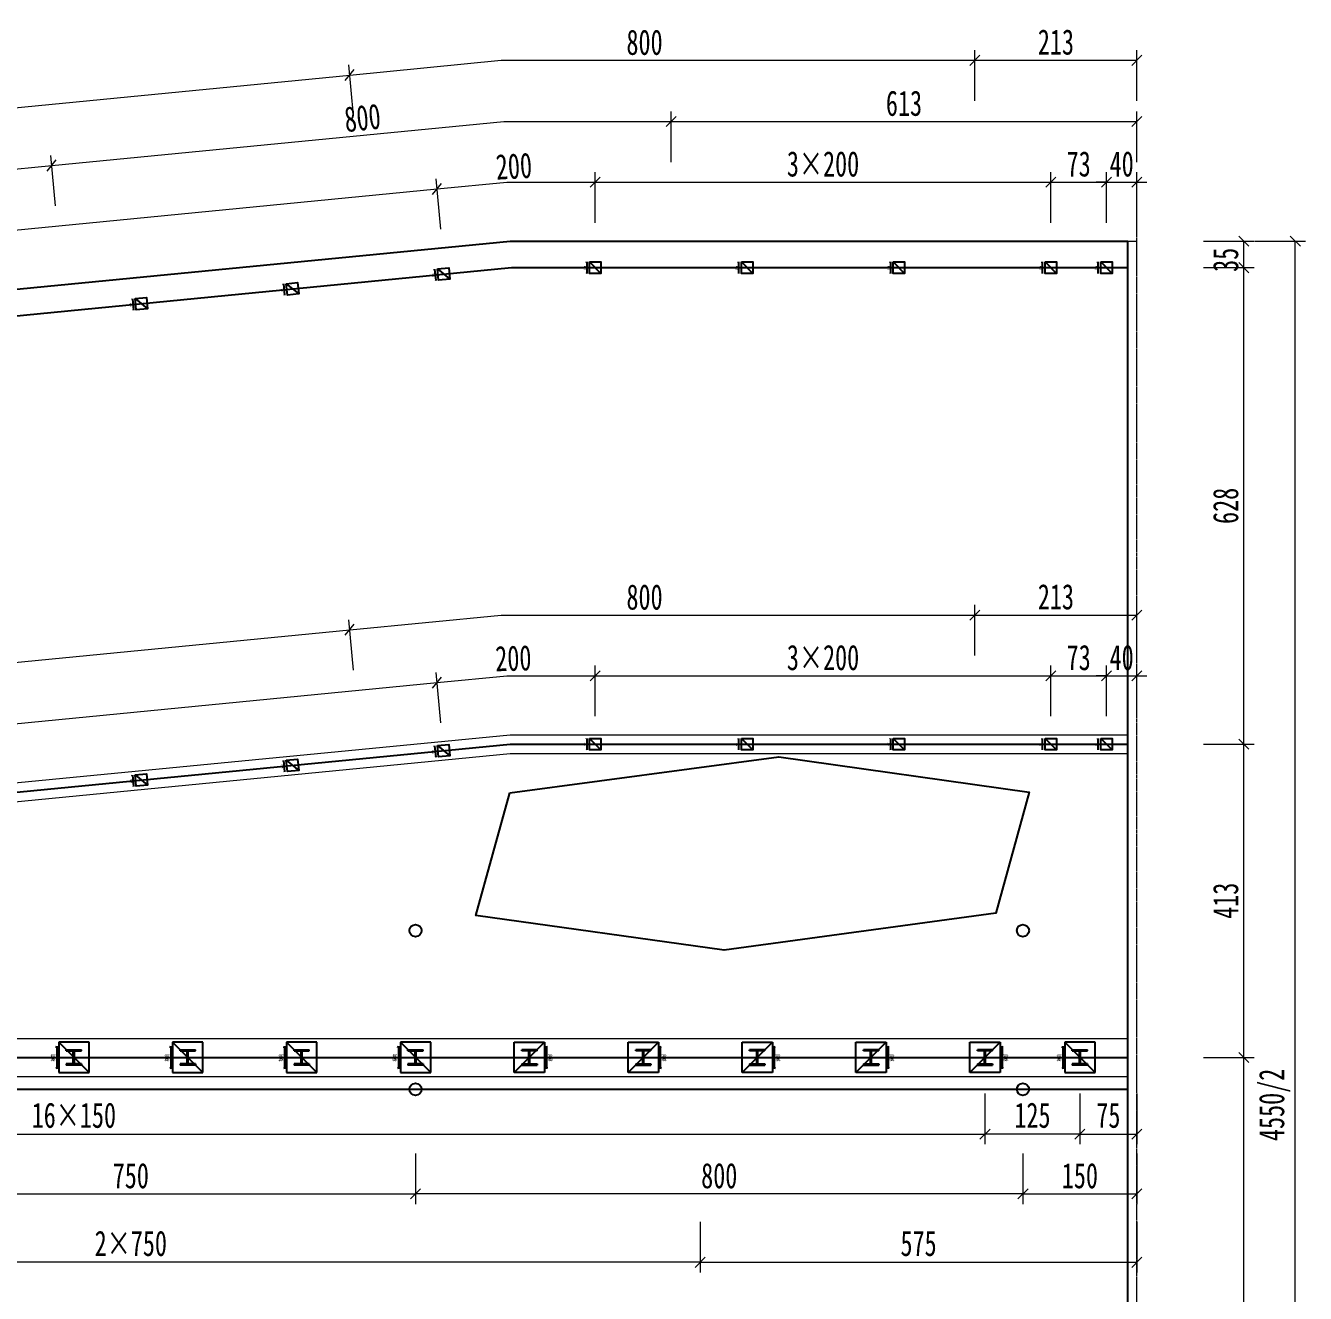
# Model space of a CAD drawing. Header units: millimetres. Extents: x -12405 to 67518, y -15959 to -2240.
# Drawn here: x 7071 to 8757, y -13671 to -12002 of the extents above; entities that cross this region are included whole.
import ezdxf
from ezdxf.enums import TextEntityAlignment as Align

# ---------------------------------------------------------------- set-up
doc = ezdxf.new("R2010")
doc.units = ezdxf.units.MM
doc.linetypes.add('CENTER2', pattern=[28.575, 19.05, -3.175, 3.175, -3.175])
doc.layers.get('Defpoints').update_dxf_attribs({"color": 8})
for name, color, linetype, lineweight in [('中心线', 2, 'CENTER2', 15), ('细实线', 4, 'Continuous', 15), ('钢板单线', 6, 'Continuous', 25), ('钢板粗线', 1, 'Continuous', 25)]:
    doc.layers.add(name, color=color, linetype=linetype, lineweight=lineweight)
doc.styles.add('111', font='仿宋_GB2312.ttf', dxfattribs={"width": 0.7})
doc.styles.add('BM_Dim', font='仿宋_GB2312.ttf', dxfattribs={"width": 0.85})
doc.dimstyles.new('200', dxfattribs={"dimscale": 0, "dimtxt": 2.5, "dimasz": 1, "dimexe": 1, "dimexo": 1, "dimgap": 0.6, "dimtad": 1, "dimdec": 0, "dimdsep": 46, "dimtxsty": '111', "dimblk": 'OBLIQUE', "dimcen": 0, "dimclrd": 4, "dimclre": 4, "dimclrt": 4, "dimadec": 1, "dimazin": 2, "dimtfac": 1, "dimtdec": 0, "dimtix": 1, "dimtmove": 2, "dimatfit": 3, "dimfxl": 4, "dimfxlon": 1, "dimtolj": 1, "dimlwd": -1, "dimlwe": -1, "dimarcsym": 0})

# ---------------------------------------------------------------- blocks, each defined once
blk = doc.blocks.new('边护栏底座')
at = {"layer": 'Defpoints'}
for p, q in [((-20, 20), (20, -20)), ((-23.1, 12.8), (-22.4, 15)), ((-22.4, 15), (-22.4, -15)), ((-23.1, -12.8), (-22.4, -15))]:
    blk.add_line(p, q, dxfattribs=at)
at = {"layer": '钢板单线', "color": 1}
for p, q in [((20, 20), (-20, 20)), ((-20, 20), (-20, -20)), ((20, -20), (20, 20)), ((-10, 10), (10, 10)), ((-10, 8.6), (-10, 10)), ((-10, 8.6), (10, 8.6)), ((-0.7, -8.6), (-0.7, 8.6)), ((0.7, -8.6), (0.7, 8.6)), ((10, 8.6), (10, 10)), ((10, -8.6), (-10, -8.6)), ((-10, -8.6), (-10, -10)), ((10, -10), (-10, -10)), ((10, -8.6), (10, -10)), ((-20, -20), (20, -20))]:
    blk.add_line(p, q, dxfattribs=at)
at = {"layer": 'Defpoints', "style": 'BM_Dim', "width": 0.7}
blk.add_text('横向', height=5, rotation=90, dxfattribs=at).set_placement((-24.8, -0.3), align=Align.CENTER)
blk = doc.blocks.new('人行护栏底座')
at = {"layer": 'Defpoints'}
for p, q in [((-11.5, 6.4), (-11.2, 7.5)), ((-11.2, 7.5), (-11.2, -7.5)), ((-7.5, 7.5), (7.5, -7.5)), ((-11.5, -6.4), (-11.2, -7.5))]:
    blk.add_line(p, q, dxfattribs=at)
at = {"layer": '钢板粗线'}
blk.add_lwpolyline([(-7.5, 7.5), (7.5, 7.5), (7.5, -7.5), (-7.5, -7.5)], close=True, dxfattribs=at)
at = {"layer": 'Defpoints', "style": 'BM_Dim', "width": 0.7}
blk.add_text('横向', height=2.5, rotation=90, dxfattribs=at).set_placement((-12.4, -0.1), align=Align.CENTER)
blk = doc.blocks.new('_Oblique')
at = {"color": 0, "linetype": 'ByBlock', "lineweight": -2}
blk.add_line((-0.5, -0.5), (0.5, 0.5), dxfattribs=at)
blk = doc.blocks.new('*D34')
at = {"layer": 'Defpoints', "color": 0, "transparency": 16777216}
for p in [(8459.6, -13360.7), (8534.6, -13360.7), (8534.6, -13461.7)]:
    blk.add_point(p, dxfattribs=at)
at = {"layer": '细实线', "color": 4, "transparency": 16777216}
for p, q in [((8459.6, -13408.3), (8459.6, -13475)), ((8534.6, -13408.3), (8534.6, -13475)), ((8459.6, -13461.7), (8534.6, -13461.7))]:
    blk.add_line(p, q, dxfattribs=at)
at = {"layer": '细实线', "color": 4, "transparency": 16777216, "xscale": 13.33333333333333, "yscale": 13.33333333333333, "zscale": 13.33333333333333, "rotation": 180}
blk.add_blockref('_Oblique', (8459.6, -13461.7), dxfattribs=at)
at = {"layer": '细实线', "color": 4, "transparency": 16777216, "xscale": 13.33333333333333, "yscale": 13.33333333333333, "zscale": 13.33333333333333}
blk.add_blockref('_Oblique', (8534.6, -13461.7), dxfattribs=at)
at = {"layer": '细实线', "color": 4, "transparency": 16777216, "insert": (8497.1, -13437), "char_height": 33.33, "attachment_point": 5, "style": '111'}
blk.add_mtext('\\A1;75', dxfattribs=at)
blk = doc.blocks.new('*D35')
at = {"layer": 'Defpoints', "color": 0, "transparency": 16777216}
for p in [(5934.6, -13360.7), (8334.6, -13360.7), (8334.6, -13461.7)]:
    blk.add_point(p, dxfattribs=at)
at = {"layer": '细实线', "color": 4, "transparency": 16777216}
for p, q in [((5934.6, -13408.3), (5934.6, -13475)), ((8334.6, -13408.3), (8334.6, -13475)), ((5934.6, -13461.7), (8334.6, -13461.7))]:
    blk.add_line(p, q, dxfattribs=at)
at = {"layer": '细实线', "color": 4, "transparency": 16777216, "xscale": 13.33333333333333, "yscale": 13.33333333333333, "zscale": 13.33333333333333, "rotation": 180}
blk.add_blockref('_Oblique', (5934.6, -13461.7), dxfattribs=at)
at = {"layer": '细实线', "color": 4, "transparency": 16777216, "xscale": 13.33333333333333, "yscale": 13.33333333333333, "zscale": 13.33333333333333}
blk.add_blockref('_Oblique', (8334.6, -13461.7), dxfattribs=at)
at = {"layer": '细实线', "color": 4, "transparency": 16777216, "insert": (7134.6, -13437), "char_height": 33.33, "attachment_point": 5, "style": '111'}
blk.add_mtext('\\A1;16×150', dxfattribs=at)
blk = doc.blocks.new('*D42')
at = {"layer": 'Defpoints', "color": 0, "transparency": 16777216}
for p in [(7612.9, -12867.1), (7621.6, -12956.7), (5033.9, -13208.6)]:
    blk.add_point(p, dxfattribs=at)
at = {"layer": '细实线', "color": 4, "transparency": 16777216}
for p, q in [((7618.1, -12920.2), (7611.6, -12853.9)), ((5025.2, -13119.1), (7612.9, -12867.1)), ((5030.3, -13172.1), (5023.9, -13105.8))]:
    blk.add_line(p, q, dxfattribs=at)
at = {"layer": '细实线', "color": 4, "transparency": 16777216, "xscale": 13.33333333333333, "yscale": 13.33333333333333, "zscale": 13.33333333333333}
for p, rotation in [((7612.9, -12867.1), 5.560347187618997), ((5025.2, -13119.1), 185.560347187619)]:
    blk.add_blockref('_Oblique', p, dxfattribs=dict(at, rotation=rotation))
at = {"layer": '细实线', "color": 4, "transparency": 16777216, "insert": (6316.7, -12969.4), "char_height": 33.33, "attachment_point": 5, "rotation": 5.5603, "style": '111'}
blk.add_mtext('\\A1;13×200', dxfattribs=at)
blk = doc.blocks.new('*D43')
at = {"layer": 'Defpoints', "color": 0, "transparency": 16777216}
for p in [(8421.3, -12858.2), (7821.3, -12948.2), (8421.3, -12948.2)]:
    blk.add_point(p, dxfattribs=at)
at = {"layer": '细实线', "color": 4, "transparency": 16777216}
for p, q in [((7821.3, -12911.5), (7821.3, -12844.8)), ((7821.3, -12858.2), (8421.3, -12858.2)), ((8421.3, -12911.5), (8421.3, -12844.8))]:
    blk.add_line(p, q, dxfattribs=at)
at = {"layer": '细实线', "color": 4, "transparency": 16777216, "xscale": 13.33333333333333, "yscale": 13.33333333333333, "zscale": 13.33333333333333, "rotation": 180}
blk.add_blockref('_Oblique', (7821.3, -12858.2), dxfattribs=at)
at = {"layer": '细实线', "color": 4, "transparency": 16777216, "xscale": 13.33333333333333, "yscale": 13.33333333333333, "zscale": 13.33333333333333}
blk.add_blockref('_Oblique', (8421.3, -12858.2), dxfattribs=at)
at = {"layer": '细实线', "color": 4, "transparency": 16777216, "insert": (8121.3, -12834.3), "char_height": 33.333, "attachment_point": 5, "style": '111'}
blk.add_mtext('\\A1;\\f仿宋_GB2312|b0|i0|c134|p49;3×200', dxfattribs=at)
blk = doc.blocks.new('*D44')
at = {"layer": 'Defpoints', "color": 0, "transparency": 16777216}
for p in [(8494.6, -12858.2), (8421.3, -12948.2), (8494.6, -12948.2)]:
    blk.add_point(p, dxfattribs=at)
at = {"layer": '细实线', "color": 4, "transparency": 16777216}
for p, q in [((8421.3, -12911.5), (8421.3, -12844.8)), ((8421.3, -12858.2), (8494.6, -12858.2)), ((8494.6, -12911.5), (8494.6, -12844.8))]:
    blk.add_line(p, q, dxfattribs=at)
at = {"layer": '细实线', "color": 4, "transparency": 16777216, "xscale": 13.33333333333333, "yscale": 13.33333333333333, "zscale": 13.33333333333333, "rotation": 180}
blk.add_blockref('_Oblique', (8421.3, -12858.2), dxfattribs=at)
at = {"layer": '细实线', "color": 4, "transparency": 16777216, "xscale": 13.33333333333333, "yscale": 13.33333333333333, "zscale": 13.33333333333333}
blk.add_blockref('_Oblique', (8494.6, -12858.2), dxfattribs=at)
at = {"layer": '细实线', "color": 4, "transparency": 16777216, "insert": (8458, -12834.3), "char_height": 33.33, "attachment_point": 5, "style": '111'}
blk.add_mtext('\\A1;73', dxfattribs=at)
blk = doc.blocks.new('*D45')
at = {"layer": 'Defpoints', "color": 0, "transparency": 16777216}
for p in [(8534.6, -12858.2), (8494.6, -12948.2), (8534.6, -12948.2)]:
    blk.add_point(p, dxfattribs=at)
at = {"layer": '细实线', "color": 4, "transparency": 16777216}
for p, q in [((8494.6, -12858.2), (8481.2, -12858.2)), ((8494.6, -12911.5), (8494.6, -12844.8)), ((8494.6, -12858.2), (8534.6, -12858.2)), ((8534.6, -12911.5), (8534.6, -12844.8)), ((8534.6, -12858.2), (8547.9, -12858.2))]:
    blk.add_line(p, q, dxfattribs=at)
at = {"layer": '细实线', "color": 4, "transparency": 16777216, "xscale": 13.33333333333333, "yscale": 13.33333333333333, "zscale": 13.33333333333333}
blk.add_blockref('_Oblique', (8494.6, -12858.2), dxfattribs=at)
at = {"layer": '细实线', "color": 4, "transparency": 16777216, "xscale": 13.33333333333333, "yscale": 13.33333333333333, "zscale": 13.33333333333333, "rotation": 180}
blk.add_blockref('_Oblique', (8534.6, -12858.2), dxfattribs=at)
at = {"layer": '细实线', "color": 4, "transparency": 16777216, "insert": (8514.6, -12834.3), "char_height": 33.33, "attachment_point": 5, "style": '111'}
blk.add_mtext('\\A1;40', dxfattribs=at)
blk = doc.blocks.new('*D51')
at = {"layer": 'Defpoints', "color": 0, "transparency": 16777216}
for p in [(7612.9, -12217.1), (7621.6, -12306.7), (5033.9, -12558.6)]:
    blk.add_point(p, dxfattribs=at)
at = {"layer": '细实线', "color": 4, "transparency": 16777216}
for p, q in [((5025.2, -12469.1), (7612.9, -12217.1)), ((7618.1, -12270.2), (7611.6, -12203.9)), ((5030.3, -12522.1), (5023.9, -12455.8))]:
    blk.add_line(p, q, dxfattribs=at)
at = {"layer": '细实线', "color": 4, "transparency": 16777216, "xscale": 13.33333333333333, "yscale": 13.33333333333333, "zscale": 13.33333333333333}
for p, rotation in [((7612.9, -12217.1), 5.560347187618997), ((5025.2, -12469.1), 185.560347187619)]:
    blk.add_blockref('_Oblique', p, dxfattribs=dict(at, rotation=rotation))
at = {"layer": '细实线', "color": 4, "transparency": 16777216, "insert": (6316.7, -12319.4), "char_height": 33.333, "attachment_point": 5, "rotation": 5.5603, "style": '111'}
blk.add_mtext('\\A1;\\f仿宋_GB2312|b0|i0|c134|p49;13×200', dxfattribs=at)
blk = doc.blocks.new('*D52')
at = {"layer": 'Defpoints', "color": 0, "transparency": 16777216}
for p in [(8421.3, -12208.2), (7821.3, -12300.7), (8421.3, -12300.7)]:
    blk.add_point(p, dxfattribs=at)
at = {"layer": '细实线', "color": 4, "transparency": 16777216}
for p, q in [((7821.3, -12261.5), (7821.3, -12194.8)), ((8421.3, -12261.5), (8421.3, -12194.8)), ((7821.3, -12208.2), (8421.3, -12208.2))]:
    blk.add_line(p, q, dxfattribs=at)
at = {"layer": '细实线', "color": 4, "transparency": 16777216, "xscale": 13.33333333333333, "yscale": 13.33333333333333, "zscale": 13.33333333333333, "rotation": 180}
blk.add_blockref('_Oblique', (7821.3, -12208.2), dxfattribs=at)
at = {"layer": '细实线', "color": 4, "transparency": 16777216, "xscale": 13.33333333333333, "yscale": 13.33333333333333, "zscale": 13.33333333333333}
blk.add_blockref('_Oblique', (8421.3, -12208.2), dxfattribs=at)
at = {"layer": '细实线', "color": 4, "transparency": 16777216, "insert": (8121.3, -12184.3), "char_height": 33.333, "attachment_point": 5, "style": '111'}
blk.add_mtext('\\A1;\\f仿宋_GB2312|b0|i0|c134|p49;3×200', dxfattribs=at)
blk = doc.blocks.new('*D53')
at = {"layer": 'Defpoints', "color": 0, "transparency": 16777216}
for p in [(8494.6, -12208.2), (8421.3, -12300.7), (8494.6, -12300.7)]:
    blk.add_point(p, dxfattribs=at)
at = {"layer": '细实线', "color": 4, "transparency": 16777216}
for p, q in [((8421.3, -12261.5), (8421.3, -12194.8)), ((8494.6, -12261.5), (8494.6, -12194.8)), ((8421.3, -12208.2), (8494.6, -12208.2))]:
    blk.add_line(p, q, dxfattribs=at)
at = {"layer": '细实线', "color": 4, "transparency": 16777216, "xscale": 13.33333333333333, "yscale": 13.33333333333333, "zscale": 13.33333333333333, "rotation": 180}
blk.add_blockref('_Oblique', (8421.3, -12208.2), dxfattribs=at)
at = {"layer": '细实线', "color": 4, "transparency": 16777216, "xscale": 13.33333333333333, "yscale": 13.33333333333333, "zscale": 13.33333333333333}
blk.add_blockref('_Oblique', (8494.6, -12208.2), dxfattribs=at)
at = {"layer": '细实线', "color": 4, "transparency": 16777216, "insert": (8458, -12184.3), "char_height": 33.33, "attachment_point": 5, "style": '111'}
blk.add_mtext('\\A1;73', dxfattribs=at)
blk = doc.blocks.new('*D54')
at = {"layer": 'Defpoints', "color": 0, "transparency": 16777216}
for p in [(8534.6, -12208.2), (8494.6, -12300.7), (8534.6, -12298.2)]:
    blk.add_point(p, dxfattribs=at)
at = {"layer": '细实线', "color": 4, "transparency": 16777216}
for p, q in [((8494.6, -12261.5), (8494.6, -12194.8)), ((8534.6, -12261.5), (8534.6, -12194.8)), ((8494.6, -12208.2), (8481.2, -12208.2)), ((8494.6, -12208.2), (8534.6, -12208.2)), ((8534.6, -12208.2), (8547.9, -12208.2))]:
    blk.add_line(p, q, dxfattribs=at)
at = {"layer": '细实线', "color": 4, "transparency": 16777216, "xscale": 13.33333333333333, "yscale": 13.33333333333333, "zscale": 13.33333333333333}
blk.add_blockref('_Oblique', (8494.6, -12208.2), dxfattribs=at)
at = {"layer": '细实线', "color": 4, "transparency": 16777216, "xscale": 13.33333333333333, "yscale": 13.33333333333333, "zscale": 13.33333333333333, "rotation": 180}
blk.add_blockref('_Oblique', (8534.6, -12208.2), dxfattribs=at)
at = {"layer": '细实线', "color": 4, "transparency": 16777216, "insert": (8514.6, -12184.3), "char_height": 33.33, "attachment_point": 5, "style": '111'}
blk.add_mtext('\\A1;40', dxfattribs=at)
blk = doc.blocks.new('*D61')
at = {"layer": 'Defpoints', "color": 0, "transparency": 16777216}
for p in [(7105.4, -12186.2), (7124, -12377.7), (5531.5, -12532.7)]:
    blk.add_point(p, dxfattribs=at)
at = {"layer": '细实线', "color": 4, "transparency": 16777216}
for p, q in [((5512.9, -12341.2), (7105.4, -12186.2)), ((7110.5, -12239.3), (7104.1, -12172.9)), ((5518, -12394.3), (5511.6, -12327.9))]:
    blk.add_line(p, q, dxfattribs=at)
at = {"layer": '细实线', "color": 4, "transparency": 16777216, "xscale": 13.33333333333333, "yscale": 13.33333333333333, "zscale": 13.33333333333333}
for p, rotation in [((7105.4, -12186.2), 5.560347187618567), ((5512.9, -12341.2), 185.5603471876186)]:
    blk.add_blockref('_Oblique', p, dxfattribs=dict(at, rotation=rotation))
at = {"layer": '细实线', "color": 4, "transparency": 16777216, "insert": (6306.8, -12239.9), "char_height": 33.33, "attachment_point": 5, "rotation": 5.5603, "style": '111'}
blk.add_mtext('\\A1;2×800', dxfattribs=at)
blk = doc.blocks.new('*D62')
at = {"layer": 'Defpoints', "color": 0, "transparency": 16777216}
for p in [(8534.6, -12128.2), (7921.2, -12320.7), (8534.6, -12320.7)]:
    blk.add_point(p, dxfattribs=at)
at = {"layer": '细实线', "color": 4, "transparency": 16777216}
for p, q in [((7921.2, -12181.6), (7921.2, -12114.9)), ((8534.6, -12181.6), (8534.6, -12114.9)), ((7921.2, -12128.2), (8534.6, -12128.2))]:
    blk.add_line(p, q, dxfattribs=at)
at = {"layer": '细实线', "color": 4, "transparency": 16777216, "xscale": 13.33333333333333, "yscale": 13.33333333333333, "zscale": 13.33333333333333, "rotation": 180}
blk.add_blockref('_Oblique', (7921.2, -12128.2), dxfattribs=at)
at = {"layer": '细实线', "color": 4, "transparency": 16777216, "xscale": 13.33333333333333, "yscale": 13.33333333333333, "zscale": 13.33333333333333}
blk.add_blockref('_Oblique', (8534.6, -12128.2), dxfattribs=at)
at = {"layer": '细实线', "color": 4, "transparency": 16777216, "insert": (8227.9, -12104.4), "char_height": 33.33, "attachment_point": 5, "style": '111'}
blk.add_mtext('\\A1;613', dxfattribs=at)
blk = doc.blocks.new('*D65')
at = {"layer": 'Defpoints', "color": 0}
for p in [(8384.6, -13402.7), (8534.6, -13402.7), (8534.6, -13540.4)]:
    blk.add_point(p, dxfattribs=at)
at = {"layer": '细实线', "color": 4}
for p, q in [((8384.6, -13487.1), (8384.6, -13553.8)), ((8534.6, -13487.1), (8534.6, -13553.8)), ((8384.6, -13540.4), (8534.6, -13540.4))]:
    blk.add_line(p, q, dxfattribs=at)
at = {"layer": '细实线', "color": 4, "xscale": 13.33333333333333, "yscale": 13.33333333333333, "zscale": 13.33333333333333, "rotation": 180}
blk.add_blockref('_Oblique', (8384.6, -13540.4), dxfattribs=at)
at = {"layer": '细实线', "color": 4, "xscale": 13.33333333333333, "yscale": 13.33333333333333, "zscale": 13.33333333333333}
blk.add_blockref('_Oblique', (8534.6, -13540.4), dxfattribs=at)
at = {"layer": '细实线', "color": 4, "insert": (8459.6, -13516.6), "char_height": 33.33, "attachment_point": 5, "style": '111'}
blk.add_mtext('\\A1;150', dxfattribs=at)
blk = doc.blocks.new('*D80')
at = {"layer": 'Defpoints', "color": 0, "transparency": 16777216}
for p in [(8241.8, -13360.7), (8675.6, -13360.7), (8241.8, -14560.7)]:
    blk.add_point(p, dxfattribs=at)
at = {"layer": '细实线', "color": 4, "transparency": 16777216}
for p, q in [((8622.2, -13360.7), (8688.9, -13360.7)), ((8675.6, -14560.7), (8675.6, -13360.7)), ((8622.2, -14560.7), (8688.9, -14560.7))]:
    blk.add_line(p, q, dxfattribs=at)
at = {"layer": '细实线', "color": 4, "transparency": 16777216, "xscale": 13.33333333333333, "yscale": 13.33333333333333, "zscale": 13.33333333333333}
for p, rotation in [((8675.6, -13360.7), 90), ((8675.6, -14560.7), 270)]:
    blk.add_blockref('_Oblique', p, dxfattribs=dict(at, rotation=rotation))
at = {"layer": '细实线', "color": 4, "transparency": 16777216, "insert": (8651.7, -13960.7), "char_height": 33.33, "attachment_point": 5, "rotation": 90, "style": '111'}
blk.add_mtext('\\A1;1200', dxfattribs=at)
blk = doc.blocks.new('*D81')
at = {"layer": 'Defpoints', "color": 0, "transparency": 16777216}
for p in [(8241.8, -12948.2), (8675.6, -12948.2), (8241.8, -13360.7)]:
    blk.add_point(p, dxfattribs=at)
at = {"layer": '细实线', "color": 4, "transparency": 16777216}
for p, q in [((8622.2, -12948.2), (8688.9, -12948.2)), ((8675.6, -13360.7), (8675.6, -12948.2)), ((8622.2, -13360.7), (8688.9, -13360.7))]:
    blk.add_line(p, q, dxfattribs=at)
at = {"layer": '细实线', "color": 4, "transparency": 16777216, "xscale": 13.33333333333333, "yscale": 13.33333333333333, "zscale": 13.33333333333333}
for p, rotation in [((8675.6, -12948.2), 90), ((8675.6, -13360.7), 270)]:
    blk.add_blockref('_Oblique', p, dxfattribs=dict(at, rotation=rotation))
at = {"layer": '细实线', "color": 4, "transparency": 16777216, "insert": (8651.7, -13154.4), "char_height": 33.33, "attachment_point": 5, "rotation": 90, "style": '111'}
blk.add_mtext('\\A1;413', dxfattribs=at)
blk = doc.blocks.new('*D82')
at = {"layer": 'Defpoints', "color": 0, "transparency": 16777216}
for p in [(8241.8, -12320.7), (8675.6, -12320.7), (8241.8, -12948.2)]:
    blk.add_point(p, dxfattribs=at)
at = {"layer": '细实线', "color": 4, "transparency": 16777216}
for p, q in [((8622.2, -12320.7), (8688.9, -12320.7)), ((8675.6, -12948.2), (8675.6, -12320.7)), ((8622.2, -12948.2), (8688.9, -12948.2))]:
    blk.add_line(p, q, dxfattribs=at)
at = {"layer": '细实线', "color": 4, "transparency": 16777216, "xscale": 13.33333333333333, "yscale": 13.33333333333333, "zscale": 13.33333333333333}
for p, rotation in [((8675.6, -12320.7), 90), ((8675.6, -12948.2), 270)]:
    blk.add_blockref('_Oblique', p, dxfattribs=dict(at, rotation=rotation))
at = {"layer": '细实线', "color": 4, "transparency": 16777216, "insert": (8651.7, -12634.4), "char_height": 33.33, "attachment_point": 5, "rotation": 90, "style": '111'}
blk.add_mtext('\\A1;628', dxfattribs=at)
blk = doc.blocks.new('*D83')
at = {"layer": 'Defpoints', "color": 0, "transparency": 16777216}
for p in [(8241.8, -12285.7), (8675.6, -12285.7), (8241.8, -12320.7)]:
    blk.add_point(p, dxfattribs=at)
at = {"layer": '细实线', "color": 4, "transparency": 16777216}
for p, q in [((8622.2, -12285.7), (8688.9, -12285.7)), ((8675.6, -12320.7), (8675.6, -12285.7)), ((8622.2, -12320.7), (8688.9, -12320.7))]:
    blk.add_line(p, q, dxfattribs=at)
at = {"layer": '细实线', "color": 4, "transparency": 16777216, "xscale": 13.33333333333333, "yscale": 13.33333333333333, "zscale": 13.33333333333333}
for p, rotation in [((8675.6, -12285.7), 90), ((8675.6, -12320.7), 270)]:
    blk.add_blockref('_Oblique', p, dxfattribs=dict(at, rotation=rotation))
at = {"layer": '细实线', "color": 4, "transparency": 16777216, "insert": (8651.7, -12310.4), "char_height": 33.33, "attachment_point": 5, "rotation": 90, "style": '111'}
blk.add_mtext('\\A1;35', dxfattribs=at)
blk = doc.blocks.new('*D84')
at = {"layer": 'Defpoints', "color": 0, "transparency": 16777216}
for p in [(8241.8, -12285.7), (8743.3, -12285.7), (8241.8, -14560.7)]:
    blk.add_point(p, dxfattribs=at)
at = {"layer": '细实线', "color": 4, "transparency": 16777216}
for p, q in [((8689.9, -12285.7), (8756.6, -12285.7)), ((8743.3, -14560.7), (8743.3, -12285.7)), ((8689.9, -14560.7), (8756.6, -14560.7))]:
    blk.add_line(p, q, dxfattribs=at)
at = {"layer": '细实线', "color": 4, "transparency": 16777216, "xscale": 13.33333333333333, "yscale": 13.33333333333333, "zscale": 13.33333333333333}
for p, rotation in [((8743.3, -12285.7), 90), ((8743.3, -14560.7), 270)]:
    blk.add_blockref('_Oblique', p, dxfattribs=dict(at, rotation=rotation))
at = {"layer": '细实线', "color": 4, "transparency": 16777216, "insert": (8716.1, -13423.2), "char_height": 33.33, "attachment_point": 5, "rotation": 90, "style": '111'}
blk.add_mtext('\\A1;4550/2', dxfattribs=at)
blk = doc.blocks.new('*D107')
at = {"layer": 'Defpoints', "color": 0, "transparency": 16777216}
for p in [(6459.6, -13385.7), (7959.6, -13384.2), (6459.6, -13630.5)]:
    blk.add_point(p, dxfattribs=at)
at = {"layer": '细实线', "color": 4, "transparency": 16777216}
for p, q in [((6459.6, -13577.1), (6459.6, -13643.8)), ((7959.6, -13577.1), (7959.6, -13643.8)), ((7959.6, -13630.5), (6459.6, -13630.5))]:
    blk.add_line(p, q, dxfattribs=at)
at = {"layer": '细实线', "color": 4, "transparency": 16777216, "xscale": 13.33333333333333, "yscale": 13.33333333333333, "zscale": 13.33333333333333, "rotation": 180}
blk.add_blockref('_Oblique', (6459.6, -13630.5), dxfattribs=at)
at = {"layer": '细实线', "color": 4, "transparency": 16777216, "xscale": 13.33333333333333, "yscale": 13.33333333333333, "zscale": 13.33333333333333}
blk.add_blockref('_Oblique', (7959.6, -13630.5), dxfattribs=at)
at = {"layer": '细实线', "color": 4, "transparency": 16777216, "insert": (7209.6, -13605.8), "char_height": 33.33, "attachment_point": 5, "style": '111'}
blk.add_mtext('\\A1;2×750', dxfattribs=at)
blk = doc.blocks.new('*D108')
at = {"layer": 'Defpoints', "color": 0, "transparency": 16777216}
for p in [(7959.6, -13384.2), (8534.6, -13384.2), (8534.6, -13630.5)]:
    blk.add_point(p, dxfattribs=at)
at = {"layer": '细实线', "color": 4, "transparency": 16777216}
for p, q in [((7959.6, -13577.1), (7959.6, -13643.8)), ((8534.6, -13577.1), (8534.6, -13643.8)), ((7959.6, -13630.5), (8534.6, -13630.5))]:
    blk.add_line(p, q, dxfattribs=at)
at = {"layer": '细实线', "color": 4, "transparency": 16777216, "xscale": 13.33333333333333, "yscale": 13.33333333333333, "zscale": 13.33333333333333, "rotation": 180}
blk.add_blockref('_Oblique', (7959.6, -13630.5), dxfattribs=at)
at = {"layer": '细实线', "color": 4, "transparency": 16777216, "xscale": 13.33333333333333, "yscale": 13.33333333333333, "zscale": 13.33333333333333}
blk.add_blockref('_Oblique', (8534.6, -13630.5), dxfattribs=at)
at = {"layer": '细实线', "color": 4, "transparency": 16777216, "insert": (8247.1, -13605.8), "char_height": 33.33, "attachment_point": 5, "style": '111'}
blk.add_mtext('\\A1;575', dxfattribs=at)
blk = doc.blocks.new('*D126')
at = {"layer": 'Defpoints', "color": 0, "transparency": 16777216}
for p in [(7497.9, -12797.6), (7522.1, -13046.4), (5133.4, -13278.9)]:
    blk.add_point(p, dxfattribs=at)
at = {"layer": '细实线', "color": 4, "transparency": 16777216}
for p, q in [((7503.1, -12850.7), (7496.6, -12784.3)), ((5109.2, -13030.1), (7497.9, -12797.6)), ((5114.3, -13083.2), (5107.9, -13016.9))]:
    blk.add_line(p, q, dxfattribs=at)
at = {"layer": '细实线', "color": 4, "transparency": 16777216, "xscale": 13.33333333333333, "yscale": 13.33333333333333, "zscale": 13.33333333333333}
for p, rotation in [((7497.9, -12797.6), 5.560347187618587), ((5109.2, -13030.1), 185.5603471876186)]:
    blk.add_blockref('_Oblique', p, dxfattribs=dict(at, rotation=rotation))
at = {"layer": '细实线', "color": 4, "transparency": 16777216, "insert": (6301.1, -12889.3), "char_height": 33.33, "attachment_point": 5, "rotation": 5.5603, "style": '111'}
blk.add_mtext('\\A1;3×800', dxfattribs=at)
blk = doc.blocks.new('*D127')
at = {"layer": 'Defpoints', "color": 0, "transparency": 16777216}
for p in [(8534.6, -12778.2), (8321.3, -12948.2), (8534.6, -13028.2)]:
    blk.add_point(p, dxfattribs=at)
at = {"layer": '细实线', "color": 4, "transparency": 16777216}
for p, q in [((8321.3, -12831.5), (8321.3, -12764.8)), ((8534.6, -12831.5), (8534.6, -12764.8)), ((8321.3, -12778.2), (8534.6, -12778.2))]:
    blk.add_line(p, q, dxfattribs=at)
at = {"layer": '细实线', "color": 4, "transparency": 16777216, "xscale": 13.33333333333333, "yscale": 13.33333333333333, "zscale": 13.33333333333333, "rotation": 180}
blk.add_blockref('_Oblique', (8321.3, -12778.2), dxfattribs=at)
at = {"layer": '细实线', "color": 4, "transparency": 16777216, "xscale": 13.33333333333333, "yscale": 13.33333333333333, "zscale": 13.33333333333333}
blk.add_blockref('_Oblique', (8534.6, -12778.2), dxfattribs=at)
at = {"layer": '细实线', "color": 4, "transparency": 16777216, "insert": (8428, -12754.3), "char_height": 33.33, "attachment_point": 5, "style": '111'}
blk.add_mtext('\\A1;213', dxfattribs=at)
blk = doc.blocks.new('*D131')
at = {"layer": 'Defpoints', "color": 0, "transparency": 16777216}
for p in [(7497.9, -12067.1), (7522.1, -12315.9), (5133.4, -12548.5)]:
    blk.add_point(p, dxfattribs=at)
at = {"layer": '细实线', "color": 4, "transparency": 16777216}
for p, q in [((5109.2, -12299.6), (7497.9, -12067.1)), ((7503.1, -12120.2), (7496.6, -12053.8)), ((5114.3, -12352.7), (5107.9, -12286.4))]:
    blk.add_line(p, q, dxfattribs=at)
at = {"layer": '细实线', "color": 4, "transparency": 16777216, "xscale": 13.33333333333333, "yscale": 13.33333333333333, "zscale": 13.33333333333333}
for p, rotation in [((7497.9, -12067.1), 5.560347187618583), ((5109.2, -12299.6), 185.5603471876186)]:
    blk.add_blockref('_Oblique', p, dxfattribs=dict(at, rotation=rotation))
at = {"layer": '细实线', "color": 4, "transparency": 16777216, "insert": (6301.2, -12159.6), "char_height": 33.333, "attachment_point": 5, "rotation": 5.5603, "style": '111'}
blk.add_mtext('\\A1;\\f仿宋_GB2312|b0|i0|c134|p49;3×800', dxfattribs=at)
blk = doc.blocks.new('*D132')
at = {"layer": 'Defpoints', "color": 0, "transparency": 16777216}
for p in [(8534.6, -12047.7), (8534.6, -12297.7), (8321.3, -12308.2)]:
    blk.add_point(p, dxfattribs=at)
at = {"layer": '细实线', "color": 4, "transparency": 16777216}
for p, q in [((8321.3, -12101), (8321.3, -12034.4)), ((8534.6, -12101), (8534.6, -12034.4)), ((8321.3, -12047.7), (8534.6, -12047.7))]:
    blk.add_line(p, q, dxfattribs=at)
at = {"layer": '细实线', "color": 4, "transparency": 16777216, "xscale": 13.33333333333333, "yscale": 13.33333333333333, "zscale": 13.33333333333333, "rotation": 180}
blk.add_blockref('_Oblique', (8321.3, -12047.7), dxfattribs=at)
at = {"layer": '细实线', "color": 4, "transparency": 16777216, "xscale": 13.33333333333333, "yscale": 13.33333333333333, "zscale": 13.33333333333333}
blk.add_blockref('_Oblique', (8534.6, -12047.7), dxfattribs=at)
at = {"layer": '细实线', "color": 4, "transparency": 16777216, "insert": (8428, -12023.8), "char_height": 33.33, "attachment_point": 5, "style": '111'}
blk.add_mtext('\\A1;213', dxfattribs=at)
blk = doc.blocks.new('*D141')
at = {"layer": 'Defpoints', "color": 0, "transparency": 16777216}
for p in [(8334.6, -13360.7), (8459.6, -13360.7), (8334.6, -13461.7)]:
    blk.add_point(p, dxfattribs=at)
at = {"layer": '细实线', "color": 4, "transparency": 16777216}
for p, q in [((8334.6, -13408.3), (8334.6, -13475)), ((8459.6, -13408.3), (8459.6, -13475)), ((8459.6, -13461.7), (8334.6, -13461.7))]:
    blk.add_line(p, q, dxfattribs=at)
at = {"layer": '细实线', "color": 4, "transparency": 16777216, "xscale": 13.33333333333333, "yscale": 13.33333333333333, "zscale": 13.33333333333333, "rotation": 180}
blk.add_blockref('_Oblique', (8334.6, -13461.7), dxfattribs=at)
at = {"layer": '细实线', "color": 4, "transparency": 16777216, "xscale": 13.33333333333333, "yscale": 13.33333333333333, "zscale": 13.33333333333333}
blk.add_blockref('_Oblique', (8459.6, -13461.7), dxfattribs=at)
at = {"layer": '细实线', "color": 4, "transparency": 16777216, "insert": (8397.1, -13437), "char_height": 33.33, "attachment_point": 5, "style": '111'}
blk.add_mtext('\\A1;125', dxfattribs=at)
blk = doc.blocks.new('*D205')
at = {"layer": 'Defpoints', "color": 0}
for p in [(6834.6, -13193.7), (7584.6, -13193.7), (7584.6, -13540.4)]:
    blk.add_point(p, dxfattribs=at)
at = {"layer": '细实线', "color": 4}
for p, q in [((6834.6, -13487.1), (6834.6, -13553.8)), ((7584.6, -13487.1), (7584.6, -13553.8)), ((6834.6, -13540.4), (7584.6, -13540.4))]:
    blk.add_line(p, q, dxfattribs=at)
at = {"layer": '细实线', "color": 4, "xscale": 13.33333333333333, "yscale": 13.33333333333333, "zscale": 13.33333333333333, "rotation": 180}
blk.add_blockref('_Oblique', (6834.6, -13540.4), dxfattribs=at)
at = {"layer": '细实线', "color": 4, "xscale": 13.33333333333333, "yscale": 13.33333333333333, "zscale": 13.33333333333333}
blk.add_blockref('_Oblique', (7584.6, -13540.4), dxfattribs=at)
at = {"layer": '细实线', "color": 4, "insert": (7209.6, -13516.6), "char_height": 33.33, "attachment_point": 5, "style": '111'}
blk.add_mtext('\\A1;750', dxfattribs=at)
blk = doc.blocks.new('*D206')
at = {"layer": 'Defpoints', "color": 0}
for p in [(7584.6, -13193.7), (8384.6, -13193.7), (7584.6, -13540.4)]:
    blk.add_point(p, dxfattribs=at)
at = {"layer": '细实线', "color": 4}
for p, q in [((7584.6, -13487.1), (7584.6, -13553.8)), ((8384.6, -13487.1), (8384.6, -13553.8)), ((8384.6, -13540.4), (7584.6, -13540.4))]:
    blk.add_line(p, q, dxfattribs=at)
at = {"layer": '细实线', "color": 4, "xscale": 13.33333333333333, "yscale": 13.33333333333333, "zscale": 13.33333333333333, "rotation": 180}
blk.add_blockref('_Oblique', (7584.6, -13540.4), dxfattribs=at)
at = {"layer": '细实线', "color": 4, "xscale": 13.33333333333333, "yscale": 13.33333333333333, "zscale": 13.33333333333333}
blk.add_blockref('_Oblique', (8384.6, -13540.4), dxfattribs=at)
at = {"layer": '细实线', "color": 4, "insert": (7984.6, -13516.6), "char_height": 33.33, "attachment_point": 5, "style": '111'}
blk.add_mtext('\\A1;800', dxfattribs=at)

msp = doc.modelspace()

# ---------------------------------------------------------------- linework, layer by layer
at = {"layer": 'Defpoints'}
for p, q in [((-11853.4, -13360.7), (8522.6, -13360.7)), ((-11853.4, -13402.7), (8522.6, -13402.7))]:
    msp.add_line(p, q, dxfattribs=at)
for points in [[(-11853.4, -12320.7), (-11029.2, -12320.7), (-8317.2, -12595.7), (4886.3, -12595.7), (7711.1, -12320.7), (8522.6, -12320.7)], [(-11853.4, -12948.2), (-11027.4, -12948.2), (-8315.4, -13223.2), (4884.6, -13223.2), (7709.4, -12948.2), (8522.6, -12948.2)], [(7709, -13012.5), (8062.9, -12964.9), (8392.7, -13011.6), (8348.7, -13170.6), (7991.1, -13219.4), (7663.8, -13173.7), (7709, -13012.5)]]:
    msp.add_lwpolyline(points, dxfattribs=at)
at = {"layer": '中心线', "ltscale": 0.15}
msp.add_line((8534.6, -14633.4), (8534.6, -12216.4), dxfattribs=at)
at = {"layer": '细实线'}
for p, q in [((8522.6, -12285.7), (8534.6, -12285.7)), ((7422.6, -12976.1), (7621.6, -12956.7)), ((-11853.4, -13335.7), (8522.6, -13335.7)), ((-11853.4, -13385.7), (8522.6, -13385.7))]:
    msp.add_line(p, q, dxfattribs=at)
for points in [[(7497.9, -12067.1), (7697.2, -12047.7), (8321.3, -12047.7)], [(7105.5, -12186), (7701.1, -12128.2), (7921.2, -12128.2)], [(7612.9, -12217.1), (7705, -12208.2), (7821.3, -12208.2)], [(7497.9, -12797.6), (7697.2, -12778.2), (8321.3, -12778.2)], [(7612.9, -12867.1), (7705, -12858.2), (7821.3, -12858.2)], [(-11853.4, -12935.7), (-11027.4, -12935.7), (-8315.4, -13210.7), (4884.6, -13210.7), (7709.4, -12935.7), (8522.6, -12935.7)], [(-11853.4, -12960.7), (-11027.4, -12960.7), (-8315.4, -13235.7), (4884.6, -13235.7), (7709.4, -12960.7), (8522.6, -12960.7)]]:
    msp.add_lwpolyline(points, dxfattribs=at)
at = {"layer": '钢板粗线'}
msp.add_line((8522.6, -14560.7), (8522.6, -12285.7), dxfattribs=at)
msp.add_lwpolyline([(-11853.4, -12285.7), (-11027.4, -12285.7), (-8315.4, -12560.7), (4884.6, -12560.7), (7709.4, -12285.7), (8522.6, -12285.7)], dxfattribs=at)
for centre in [(7584.6, -13193.7), (8384.6, -13193.7), (7584.6, -13402.7), (8384.6, -13402.7)]:
    msp.add_circle(centre, 8, dxfattribs=at)

# ---------------------------------------------------------------- block references
at = {"layer": '细实线'}
for p, rotation in [((7621.6, -12329.2), 5.560347187619816), ((7821.3, -12320.7), 359.9999999999981), ((8021.3, -12320.7), 359.9999999999981), ((8221.3, -12320.7), 359.9999999999981), ((8421.3, -12320.7), 359.9999999999981), ((8494.6, -12320.7), 359.9999999999981), ((7422.6, -12348.6), 5.560347187619816), ((7223.5, -12368), 5.560347187619816), ((7821.3, -12948.2), 359.9999999999981), ((8021.3, -12948.2), 359.9999999999981), ((8221.3, -12948.2), 359.9999999999981), ((8421.3, -12948.2), 359.9999999999981), ((8494.6, -12948.2), 359.9999999999981), ((7621.6, -12956.7), 5.560347187619818), ((7422.6, -12976.1), 5.560347187619818), ((7223.5, -12995.5), 5.560347187619818)]:
    msp.add_blockref('人行护栏底座', p, dxfattribs=dict(at, rotation=rotation))
for p in [(7134.6, -13360.7), (7284.6, -13360.7), (7434.6, -13360.7), (7584.6, -13360.7), (8459.6, -13360.7)]:
    msp.add_blockref('边护栏底座', p, dxfattribs=at)
at = {"layer": '细实线', "xscale": -1}
for p in [(7734.6, -13360.7), (7884.6, -13360.7), (8034.6, -13360.7), (8184.6, -13360.7), (8334.6, -13360.7)]:
    msp.add_blockref('边护栏底座', p, dxfattribs=at)

# ---------------------------------------------------------------- texts
at = {"layer": '细实线', "color": 4, "style": '111', "width": 0.7}
for p in [(7862.4, -12040.5), (7862.4, -12771)]:
    msp.add_text('800', height=33.33, dxfattribs=at).set_placement(p)
for s, rotation, p in [('800', 5.958, (7492.8, -12142.3)), ('200', 3.2372, (7691.3, -12204.9)), ('200', 1.7608, (7690.1, -12852.3))]:
    msp.add_text(s, height=33.33, rotation=rotation, dxfattribs=at).set_placement(p)

# ---------------------------------------------------------------- dimensions: what is measured, and where the dimension line sits
at = {"layer": '细实线'}
for base, p1, p2, override, picture, middle in [((8534.6, -12047.7), (8321.3, -12308.2), (8534.6, -12297.7), {"dimscale": 13.333333, "dimblk": 'Oblique'}, '*D132', (8428, -12023.8)), ((8494.6, -12208.2), (8421.3, -12300.7), (8494.6, -12300.7), {"dimscale": 13.333333, "dimblk": 'Oblique'}, '*D53', (8458, -12184.3)), ((8534.6, -12208.2), (8494.6, -12300.7), (8534.6, -12298.2), {"dimscale": 13.333333, "dimblk": 'Oblique'}, '*D54', (8514.6, -12184.3)), ((8534.6, -12778.2), (8321.3, -12948.2), (8534.6, -13028.2), {"dimscale": 13.333333, "dimblk": 'Oblique'}, '*D127', (8428, -12754.3)), ((8494.6, -12858.2), (8421.3, -12948.2), (8494.6, -12948.2), {"dimscale": 13.333333, "dimblk": 'Oblique'}, '*D44', (8458, -12834.3)), ((8534.6, -12858.2), (8494.6, -12948.2), (8534.6, -12948.2), {"dimscale": 13.333333, "dimblk": 'Oblique'}, '*D45', (8514.6, -12834.3)), ((7584.6, -13540.4), (6834.6, -13193.7), (7584.6, -13193.7), {"dimscale": 13.333333, "dimblk": 'Oblique'}, '*D205', (7209.6, -13516.6)), ((8334.6, -13461.7), (8459.6, -13360.7), (8334.6, -13360.7), {"dimscale": 13.333333}, '*D141', (8397.1, -13437)), ((8534.6, -13461.7), (8459.6, -13360.7), (8534.6, -13360.7), {"dimscale": 13.333333}, '*D34', (8497.1, -13437)), ((8534.6, -13630.5), (7959.6, -13384.2), (8534.6, -13384.2), {"dimscale": 13.333333, "dimblk": 'Oblique'}, '*D108', (8247.1, -13605.8)), ((8534.6, -13540.4), (8384.6, -13402.7), (8534.6, -13402.7), {"dimscale": 13.333333, "dimblk": 'Oblique'}, '*D65', (8459.6, -13516.6))]:
    dim = msp.add_linear_dim(base=base, p1=p1, p2=p2, dimstyle='200', override=override, dxfattribs=at)
    dim.commit()
    dim.dimension.update_dxf_attribs({"geometry": picture, "text_midpoint": middle})
for p1, p2, distance, text, override, picture, middle in [((5133.4, -12548.5), (7522.1, -12315.9), 250, '\\f仿宋_GB2312|b0|i0|c134|p49;3×800', {"dimscale": 13.333333, "dimtxsty": '111', "dimblk": 'Oblique'}, '*D131', (6301.2, -12159.6)), ((5531.5, -12532.7), (7124, -12377.7), 192.4, '2×800', {"dimscale": 13.333333, "dimtxsty": '111', "dimblk": 'Oblique'}, '*D61', (6306.8, -12239.9)), ((5033.9, -12558.6), (7621.6, -12306.7), 90, '\\f仿宋_GB2312|b0|i0|c134|p49;13×200', {"dimscale": 13.333333, "dimtxsty": '111', "dimblk": 'Oblique'}, '*D51', (6316.7, -12319.4)), ((5133.4, -13278.9), (7522.1, -13046.4), 250, '3×800', {"dimscale": 13.333333, "dimblk": 'Oblique'}, '*D126', (6301.1, -12889.3)), ((5033.9, -13208.6), (7621.6, -12956.7), 90, '13×200', {"dimscale": 13.333333, "dimtxsty": '111', "dimblk": 'Oblique'}, '*D42', (6316.7, -12969.4))]:
    dim = msp.add_aligned_dim(p1=p1, p2=p2, distance=distance, text=text, dimstyle='200', override=override, dxfattribs=at)
    dim.commit()
    dim.dimension.update_dxf_attribs({"geometry": picture, "text_midpoint": middle})
dim = msp.add_aligned_dim(p1=(7921.2, -12320.7), p2=(8534.6, -12320.7), distance=192.4, dimstyle='200', override={"dimscale": 13.333333, "dimblk": 'Oblique'}, dxfattribs=at)
dim.commit()
dim.dimension.update_dxf_attribs({"geometry": '*D62', "text_midpoint": (8227.9, -12104.4)})
for base, p1, p2, text, override, picture, middle in [((8421.3, -12208.2), (7821.3, -12300.7), (8421.3, -12300.7), '\\f仿宋_GB2312|b0|i0|c134|p49;3×200', {"dimscale": 13.333333, "dimtxsty": '111', "dimblk": 'Oblique'}, '*D52', (8121.3, -12184.3)), ((8421.3, -12858.2), (7821.3, -12948.2), (8421.3, -12948.2), '\\f仿宋_GB2312|b0|i0|c134|p49;3×200', {"dimscale": 13.333333, "dimtxsty": '111', "dimblk": 'Oblique'}, '*D43', (8121.3, -12834.3)), ((8334.6, -13461.7), (5934.6, -13360.7), (8334.6, -13360.7), '16×150', {"dimscale": 13.333333, "dimtxsty": '111'}, '*D35', (7134.6, -13437)), ((6459.6, -13630.5), (7959.6, -13384.2), (6459.6, -13385.7), '2×750', {"dimscale": 13.333333, "dimtxsty": '111', "dimblk": 'Oblique'}, '*D107', (7209.6, -13605.8))]:
    dim = msp.add_linear_dim(base=base, p1=p1, p2=p2, text=text, dimstyle='200', override=override, dxfattribs=at)
    dim.commit()
    dim.dimension.update_dxf_attribs({"geometry": picture, "text_midpoint": middle})
dim = msp.add_linear_dim(base=(8675.6, -12285.7), p1=(8241.8, -12320.7), p2=(8241.8, -12285.7), angle=90, dimstyle='200', override={"dimscale": 13.333333, "dimblk": 'Oblique'}, dxfattribs=at)
dim.commit()
dim.dimension.update_dxf_attribs({"geometry": '*D83', "text_midpoint": (8651.7, -12310.4), "dimtype": 160})
dim = msp.add_linear_dim(base=(8743.3, -12285.7), p1=(8241.8, -14560.7), p2=(8241.8, -12285.7), angle=90, text='4550/2', dimstyle='200', override={"dimscale": 13.333333, "dimtxsty": '111', "dimblk": 'Oblique'}, dxfattribs=at)
dim.commit()
dim.dimension.update_dxf_attribs({"geometry": '*D84', "text_midpoint": (8716.1, -13423.2)})
for base, p1, p2, angle, picture, middle in [((8675.5799135, -12320.669648), (8241.8054863, -12948.169648), (8241.8054863, -12320.669648), 90, '*D82', (8651.7240577, -12634.419648)), ((8675.5799135, -12948.169648), (8241.8054863, -13360.669648), (8241.8054863, -12948.169648), 90, '*D81', (8651.7240577, -13154.419648)), ((7584.6, -13540.4), (8384.6, -13193.7), (7584.6, -13193.7), 180, '*D206', (7984.6, -13516.6)), ((8675.6, -13360.7), (8241.8, -14560.7), (8241.8, -13360.7), 90, '*D80', (8651.7, -13960.7))]:
    dim = msp.add_linear_dim(base=base, p1=p1, p2=p2, angle=angle, dimstyle='200', override={"dimscale": 13.333333, "dimblk": 'Oblique'}, dxfattribs=at)
    dim.commit()
    dim.dimension.update_dxf_attribs({"geometry": picture, "text_midpoint": middle})

doc.saveas('drawing.dxf')
